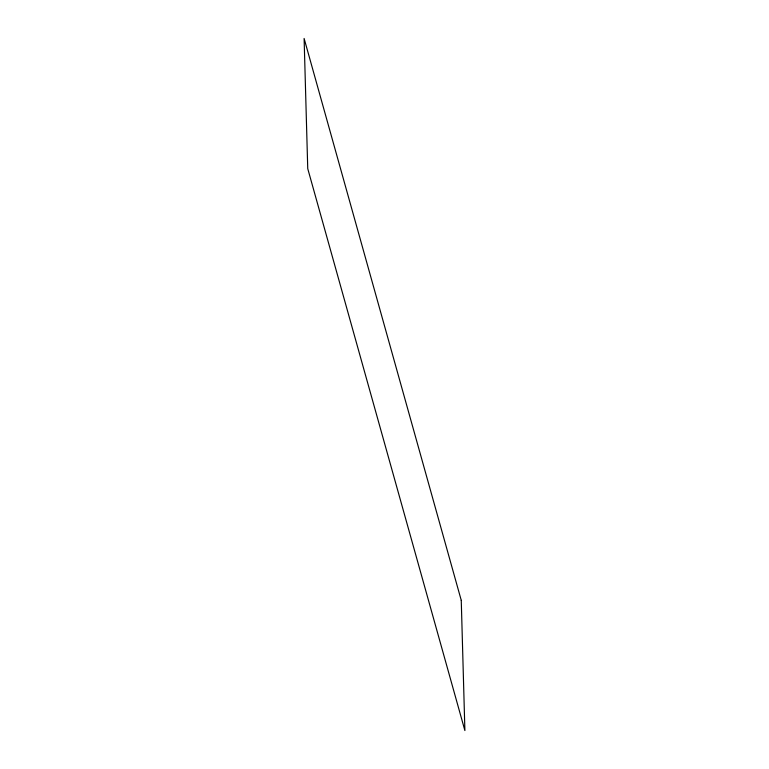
<?xml version="1.0" encoding="UTF-8"?>
<svg xmlns="http://www.w3.org/2000/svg" width="769" height="769" viewBox="0 0 769 769"><rect width="100%" height="100%" fill="white"/><g stroke="black" fill="none" stroke-linecap="round" stroke-linejoin="round"><path stroke-width="1.15" d="M461.256 600.358L304.111 38.45L307.744 168.642L464.889 730.55L461.256 600.358"/></g></svg>
